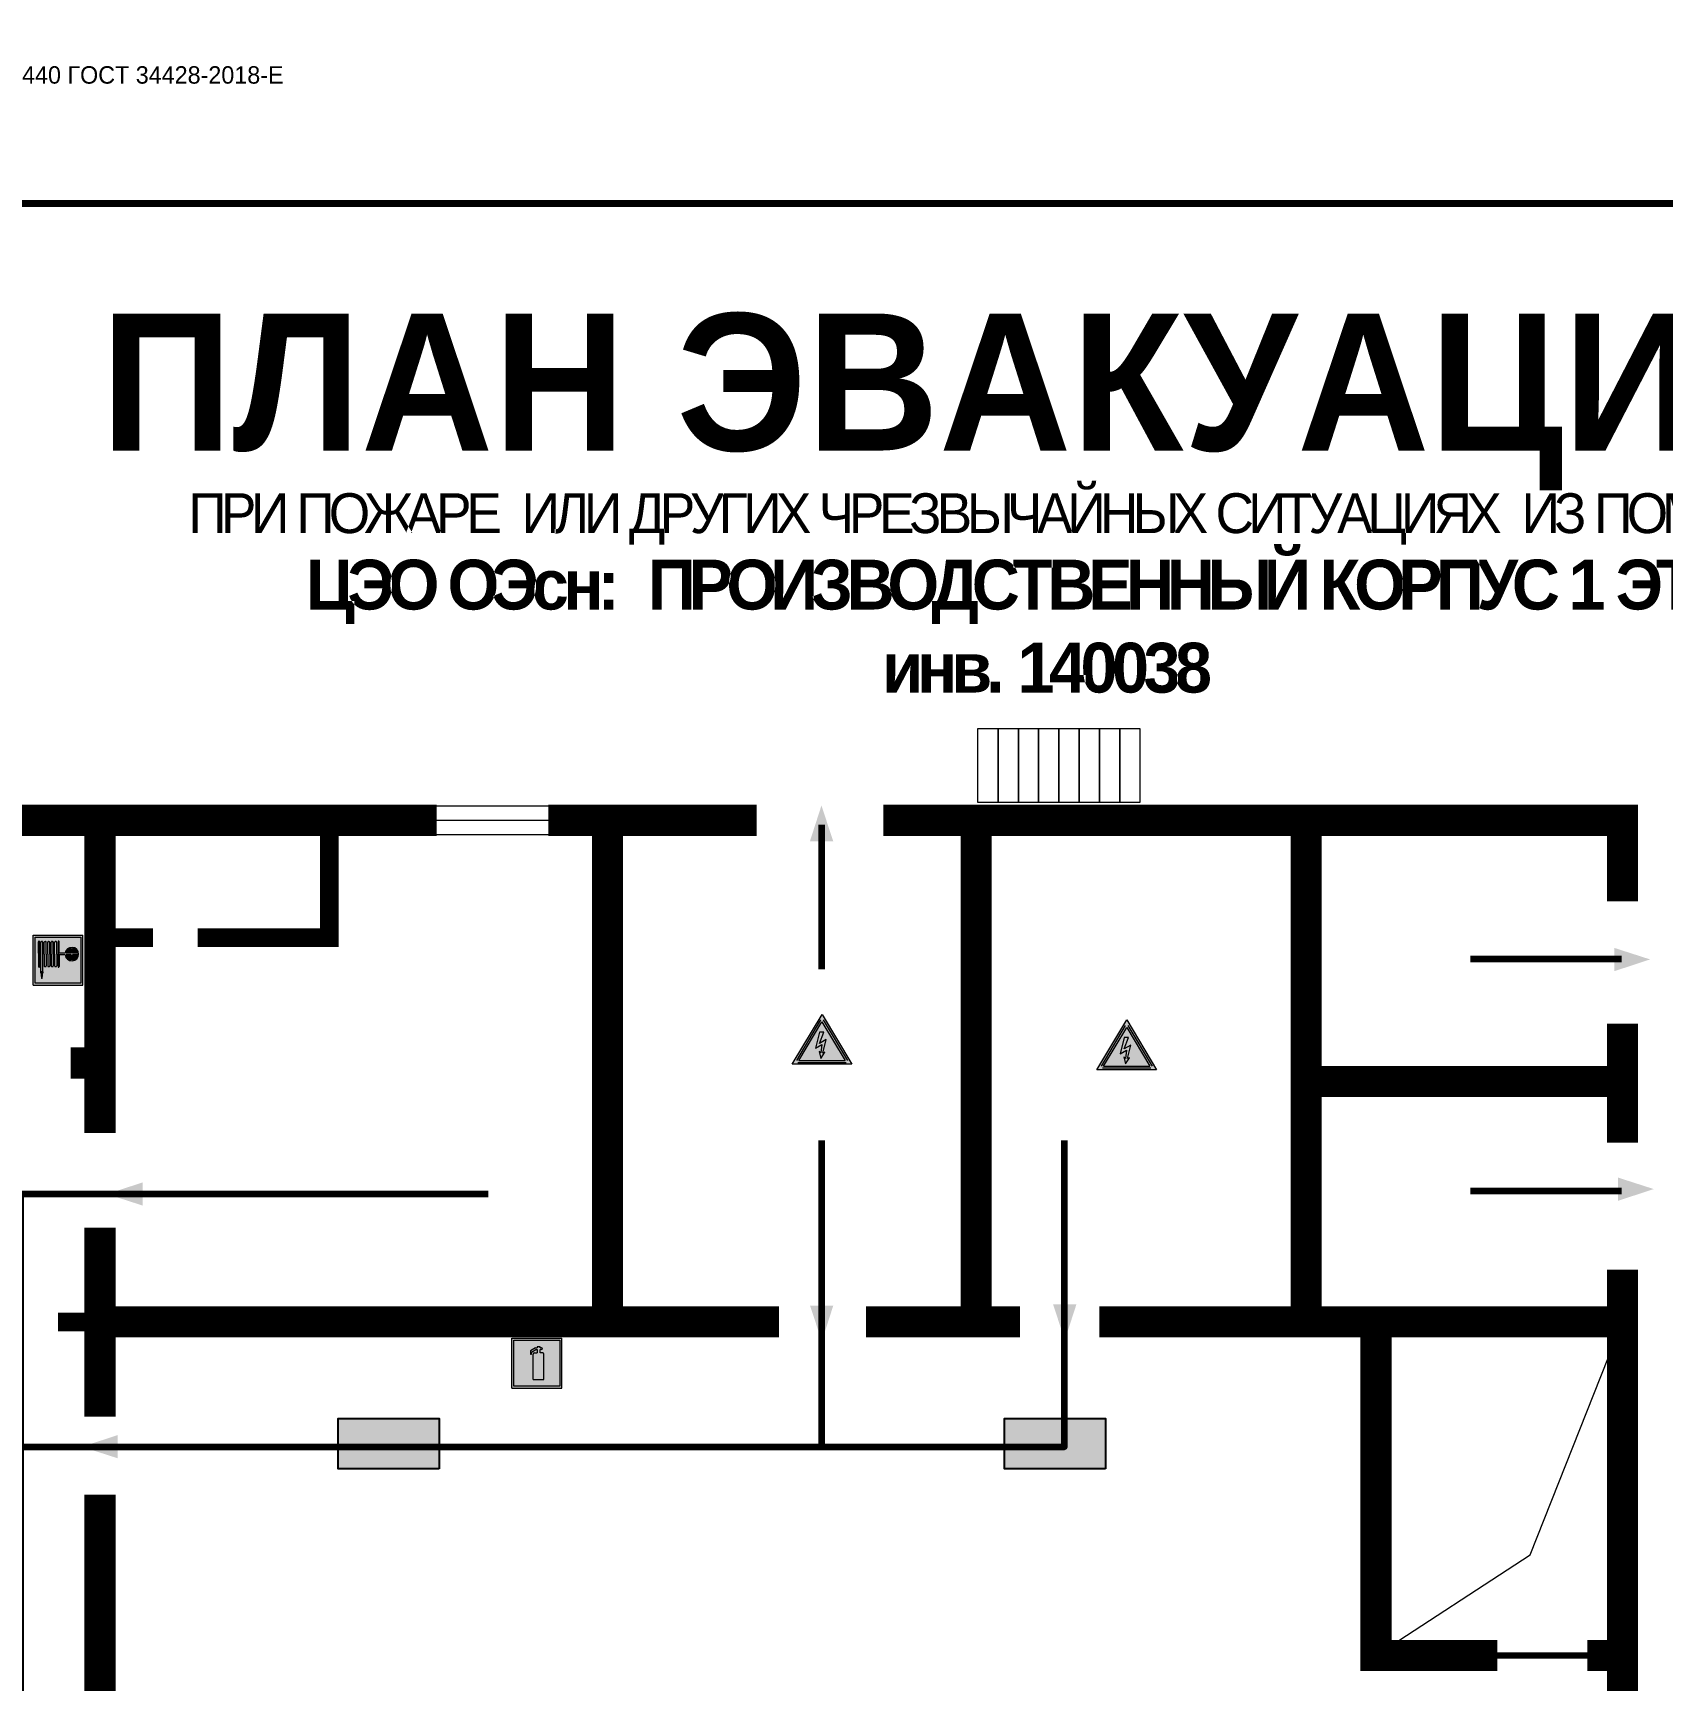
# Model space of a CAD drawing. Header units: millimetres. Extents: x 13114 to 67229, y 22859 to 38520.
# Drawn here: x 20592.1 to 20853.8, y 24434.8 to 24699.3 of the extents above; entities that cross this region are included whole.
import ezdxf

# ---------------------------------------------------------------- set-up
doc = ezdxf.new("R2010")
doc.units = ezdxf.units.MM
doc.layers.add('План_Штампы', color=7, linetype='Continuous')
doc.styles.add('обычный', font='arial.ttf')

# ---------------------------------------------------------------- blocks, each defined once
blk = doc.blocks.new('A$C32E8229D')
at = {"true_color": 0xffffff}
blk.add_hatch(color=7, dxfattribs=at).paths.add_polyline_path([(0, 0), (0, -8), (16, -8), (16, 0)])
h = blk.add_hatch(color=126)
h.paths.add_polyline_path([(0.2, -0.2), (15.8, -0.2), (15.8, -7.8), (0.2, -7.8)])
h.paths.add_polyline_path([(13.49, -2.05), (12.08, -2.05), (11.37, -2.63, 0.162397), (11.29, -2.84), (11.29, -3.63), (10.35, -3.63), (10.35, -4.05), (11.68, -4.05), (11.68, -3.48), (12.26, -4.28), (11.29, -5.1), (11.29, -6.78), (11.85, -6.78), (11.85, -5.44), (12.8, -4.64), (12.8, -5.94), (14.46, -5.94), (14.46, -5.39), (13.45, -5.39), (13.45, -3.97), (12.46, -2.59), (13.15, -2.59), (13.69, -3.34), (14.18, -3)], flags=16)
h.paths.add_polyline_path([(10.74, -1.82, 1), (11.8, -1.82, 1)], flags=16)
h.paths.add_polyline_path([(9.39, -3.59), (5.99, -3.59), (6.56, -3.03), (5.91, -3.03), (5.1, -3.83), (5.91, -4.64), (6.56, -4.64), (5.99, -4.09), (9.39, -4.09)], flags=16)
h.paths.add_polyline_path([(4.29, -1.08), (1.72, -1.08), (1.72, -6.6), (4.29, -6.6)], flags=16)
at = {"color": 126}
blk.add_lwpolyline([(16, -8), (0, -8), (0, 0), (16, 0)], close=True, dxfattribs=at)
blk = doc.blocks.new('A$C3AD82952')
at = {"true_color": 0xf5f5ff}
h = blk.add_hatch(color=7, dxfattribs=at)
h.dxf.hatch_style = 1
h.paths.add_polyline_path([(8.21, 8.73, 0.414214), (7.89, 9.05), (7.22, 9.05), (7.22, 9.92), (7.59, 9.92, 1), (7.57, 10.36), (7.22, 10.36), (7.22, 10.6), (6.43, 10.6), (6.43, 10.36), (6.01, 10.36), (4.74, 9.59), (4.74, 8.69), (4.98, 8.73), (4.98, 9.26), (6.12, 9.91), (6.43, 9.91), (6.43, 9.05), (5.76, 9.05, 0.414214), (5.44, 8.73), (5.44, 2.2), (8.21, 2.2)], flags=0)
h.paths.add_polyline_path([(12.8, 12.8), (0, 12.8), (0, 0), (12.8, 0)])
h.paths.add_polyline_path([(0.51, 12.29), (12.29, 12.29), (12.29, 0.51), (0.51, 0.51)], flags=16)
h.paths.add_polyline_path([(4.74, 9.59), (6.01, 10.36), (6.43, 10.36), (6.43, 10.6), (7.22, 10.6), (7.22, 10.36), (7.59, 10.36, -0.94586), (7.59, 9.92), (7.22, 9.92), (7.22, 9.05), (7.89, 9.05, -0.414214), (8.21, 8.73), (8.21, 2.2), (5.44, 2.2), (5.44, 8.73, -0.414214), (5.76, 9.05), (6.43, 9.05), (6.43, 9.91), (6.12, 9.91), (4.98, 9.26), (4.98, 8.73), (4.74, 8.69)], flags=0)
h = blk.add_hatch(color=242)
h.dxf.hatch_style = 1
h.paths.add_polyline_path([(12.29, 12.29), (0.51, 12.29), (0.51, 0.51), (12.29, 0.51)])
h.paths.add_polyline_path([(4.74, 8.69), (4.74, 9.59), (6.01, 10.36), (6.43, 10.36), (6.43, 10.6), (7.22, 10.6), (7.22, 10.36), (7.59, 10.36, -0.94586), (7.59, 9.92), (7.22, 9.92), (7.22, 9.05), (7.89, 9.05, -0.414214), (8.21, 8.73), (8.21, 2.2), (5.44, 2.2), (5.44, 8.73, -0.414214), (5.76, 9.05), (6.43, 9.05), (6.43, 9.91), (6.12, 9.91), (4.98, 9.26), (4.98, 8.73)], flags=16)
h = blk.add_hatch(color=7, dxfattribs=at)
h.dxf.hatch_style = 1
h.paths.add_polyline_path([(8.21, 8.73, 0.414214), (7.89, 9.05), (7.22, 9.05), (7.22, 9.92), (7.59, 9.92, 1), (7.57, 10.36), (7.22, 10.36), (7.22, 10.6), (6.43, 10.6), (6.43, 10.36), (6.01, 10.36), (4.74, 9.59), (4.74, 8.69), (4.98, 8.73), (4.98, 9.26), (6.12, 9.91), (6.43, 9.91), (6.43, 9.05), (5.76, 9.05, 0.414214), (5.44, 8.73), (5.44, 2.2), (8.21, 2.2)])
at = {"color": 242, "lineweight": 5}
for p, q in [((0, 0), (0, 12.8)), ((0, 12.8), (12.8, 12.8)), ((12.8, 0), (12.8, 12.8)), ((6.01, 10.36), (4.74, 9.59)), ((4.74, 9.59), (4.74, 8.69)), ((4.74, 8.69), (4.98, 8.73)), ((4.98, 9.26), (6.12, 9.91)), ((4.98, 8.73), (4.98, 9.26)), ((5.44, 2.2), (5.44, 8.73)), ((5.76, 9.05), (6.43, 9.05)), ((6.01, 10.36), (6.43, 10.36)), ((6.12, 9.91), (6.43, 9.91)), ((7.22, 10.6), (6.43, 10.6)), ((6.43, 10.6), (6.43, 10.36)), ((6.43, 9.91), (6.43, 9.05)), ((7.22, 10.36), (7.22, 10.6)), ((7.59, 10.36), (7.22, 10.36)), ((7.22, 9.05), (7.22, 9.92)), ((7.59, 9.92), (7.22, 9.92)), ((7.89, 9.05), (7.22, 9.05)), ((8.21, 2.2), (8.21, 8.73)), ((0, 0), (12.8, 0)), ((5.44, 2.2), (8.21, 2.2))]:
    blk.add_line(p, q, dxfattribs=at)
blk.add_lwpolyline([(0.51, 12.29), (12.29, 12.29), (12.29, 0.51), (0.51, 0.51)], close=True, dxfattribs=at)
for centre, radius, start, end in [((5.76, 8.73), 0.32, 90, 180), ((7.58, 10.14), 0.223, 273.1875, 86.8125), ((7.89, 8.73), 0.32, 0, 90)]:
    blk.add_arc(centre, radius, start, end, dxfattribs=at)
blk = doc.blocks.new('A$C37112FD5')
at = {"true_color": 0xf5f5ff}
h = blk.add_hatch(color=7, dxfattribs=at)
h.dxf.hatch_style = 1
h.paths.add_polyline_path([(12.8, -7.4), (0, -7.4), (0, -20.2), (12.8, -20.2)])
h.paths.add_polyline_path([(12.29, -7.91), (12.29, -19.69), (0.51, -19.69), (0.51, -7.91)], flags=16)
h.paths.add_polyline_path([(4.98, -9.04, -0.42597), (5.17, -9.22), (5.17, -12.25), (5.17, -15.29, -0.432244), (4.98, -15.47), (4.83, -15.47, -0.42597), (4.64, -15.29), (4.64, -12.25), (4.64, -9.22, -0.432244), (4.83, -9.04)], flags=0)
h.paths.add_polyline_path([(4.28, -9.22), (4.28, -12.25), (4.28, -15.29, -0.432244), (4.09, -15.47), (3.94, -15.47, -0.42597), (3.75, -15.29), (3.75, -12.25), (3.75, -9.22, -0.432244), (3.94, -9.04), (4.09, -9.04, -0.42597)], flags=0)
h.paths.add_polyline_path([(5.72, -9.04), (5.87, -9.04, -0.42597), (6.06, -9.22), (6.06, -12.25), (6.06, -15.29, -0.432244), (5.87, -15.47), (5.72, -15.47, -0.42597), (5.53, -15.29), (5.53, -12.25), (5.53, -9.22, -0.432244)], flags=0)
h.paths.add_polyline_path([(6.42, -8.9), (6.5, -8.9, -0.42597), (6.69, -9.08), (6.69, -12.03), (8.21, -12.03, -15.824349), (8.21, -12.47), (6.69, -12.47), (6.69, -15.42, -0.432244), (6.5, -15.6), (6.42, -15.6)], flags=0)
h.paths.add_polyline_path([(3.39, -9.22), (3.39, -12.25), (3.39, -15.29, -0.432244), (3.2, -15.47), (3.05, -15.47, -0.42597), (2.85, -15.29), (2.85, -12.25), (2.85, -9.22, -0.432244), (3.05, -9.04), (3.2, -9.04, -0.42597)], flags=0)
h.paths.add_polyline_path([(2.5, -9.22), (2.5, -16.71), (1.96, -16.71), (1.96, -9.22, -0.432244), (2.15, -9.04), (2.31, -9.04, -0.42597)], flags=0)
h.paths.add_polyline_path([(1.61, -8.9), (1.61, -15.6), (1.57, -15.6, -0.42597), (1.37, -15.42), (1.37, -12.03), (1.37, -9.09, -0.432244), (1.57, -8.9)], flags=0)
h.paths.add_polyline_path([(9.76, -10.81), (9.76, -12.03), (8.49, -12.03, -0.336371)], flags=0)
h.paths.add_polyline_path([(8.49, -12.47), (9.76, -12.47), (9.76, -13.7, -0.336371)], flags=0)
h.paths.add_polyline_path([(10.11, -10.81, -0.336371), (11.38, -12.03), (10.11, -12.03)], flags=0)
h.paths.add_polyline_path([(10.11, -12.47), (11.38, -12.47, -0.336371), (10.11, -13.7)], flags=0)
h.paths.add_polyline_path([(2.5, -16.84), (2.5, -17.05), (1.97, -17.05), (1.97, -16.84)], flags=0)
h.paths.add_polyline_path([(2.5, -17.24, -0.033778), (2.24, -18.6, -0.033778), (1.97, -17.24)], flags=0)
h = blk.add_hatch(color=242)
h.dxf.hatch_style = 1
h.paths.add_polyline_path([(12.29, -7.91), (0.51, -7.91), (0.51, -19.69), (12.29, -19.69)])
h.paths.add_polyline_path([(6.42, -15.6), (6.42, -8.9), (6.5, -8.9, -0.42597), (6.69, -9.08), (6.69, -12.03), (8.21, -12.03, -15.824349), (8.21, -12.47), (6.69, -12.47), (6.69, -15.42, -0.432244), (6.5, -15.6)], flags=16)
h.paths.add_polyline_path([(5.87, -15.47), (5.72, -15.47, -0.42597), (5.53, -15.29), (5.53, -12.25), (5.53, -9.22, -0.432244), (5.72, -9.04), (5.87, -9.04, -0.42597), (6.06, -9.22), (6.06, -12.25), (6.06, -15.29, -0.432244)], flags=16)
h.paths.add_polyline_path([(4.98, -15.47), (4.83, -15.47, -0.42597), (4.64, -15.29), (4.64, -12.25), (4.64, -9.22, -0.432244), (4.83, -9.04), (4.98, -9.04, -0.42597), (5.17, -9.22), (5.17, -12.25), (5.17, -15.29, -0.432244)], flags=16)
h.paths.add_polyline_path([(4.09, -15.47), (3.94, -15.47, -0.42597), (3.75, -15.29), (3.75, -12.25), (3.75, -9.22, -0.432244), (3.94, -9.04), (4.09, -9.04, -0.42597), (4.28, -9.22), (4.28, -12.25), (4.28, -15.29, -0.432244)], flags=16)
h.paths.add_polyline_path([(3.2, -15.47), (3.05, -15.47, -0.42597), (2.85, -15.29), (2.85, -12.25), (2.85, -9.22, -0.432244), (3.05, -9.04), (3.2, -9.04, -0.42597), (3.39, -9.22), (3.39, -12.25), (3.39, -15.29, -0.432244)], flags=16)
h.paths.add_polyline_path([(2.5, -17.05), (1.97, -17.05), (1.97, -16.84), (2.5, -16.84)], flags=16)
h.paths.add_polyline_path([(2.5, -17.24, -0.033778), (2.24, -18.6, -0.033778), (1.97, -17.24)], flags=16)
h.paths.add_polyline_path([(2.5, -16.71), (1.96, -16.71), (1.96, -9.22, -0.432244), (2.15, -9.04), (2.31, -9.04, -0.42597), (2.5, -9.22)], flags=16)
h.paths.add_polyline_path([(1.61, -15.6), (1.57, -15.6, -0.42597), (1.37, -15.42), (1.37, -12.03), (1.37, -9.09, -0.432244), (1.57, -8.9), (1.61, -8.9)], flags=16)
h.paths.add_polyline_path([(8.49, -12.47), (9.76, -12.47), (9.76, -13.7, -0.336371)], flags=0)
h.paths.add_polyline_path([(10.11, -13.7), (10.11, -12.47), (11.38, -12.47, -0.336371)], flags=0)
h.paths.add_polyline_path([(8.49, -12.03, -0.336371), (9.76, -10.81), (9.76, -12.03)], flags=0)
h.paths.add_polyline_path([(10.11, -12.03), (10.11, -10.81, -0.336371), (11.38, -12.03)], flags=0)
h = blk.add_hatch(color=7, dxfattribs=at)
h.dxf.hatch_style = 1
h.paths.add_polyline_path([(1.61, -8.9), (1.57, -8.9, 0.432244), (1.37, -9.09), (1.37, -12.03), (1.37, -15.42, 0.42597), (1.57, -15.6), (1.61, -15.6)])
h.paths.add_polyline_path([(2.5, -9.22, 0.42597), (2.31, -9.04), (2.15, -9.04, 0.432244), (1.96, -9.22), (1.96, -16.71), (2.5, -16.71)])
h.paths.add_polyline_path([(2.5, -16.84), (1.97, -16.84), (1.97, -17.05), (2.5, -17.05)])
h.paths.add_polyline_path([(2.5, -17.24), (1.97, -17.24, 0.033778), (2.24, -18.6, 0.033778)])
h.paths.add_polyline_path([(3.39, -12.25), (3.39, -9.22, 0.42597), (3.2, -9.04), (3.05, -9.04, 0.432244), (2.85, -9.22), (2.85, -12.25), (2.85, -15.29, 0.42597), (3.05, -15.47), (3.2, -15.47, 0.432244), (3.39, -15.29)])
h.paths.add_polyline_path([(4.28, -12.25), (4.28, -9.22, 0.42597), (4.09, -9.04), (3.94, -9.04, 0.432244), (3.75, -9.22), (3.75, -12.25), (3.75, -15.29, 0.42597), (3.94, -15.47), (4.09, -15.47, 0.432244), (4.28, -15.29)])
h.paths.add_polyline_path([(5.17, -12.25), (5.17, -9.22, 0.42597), (4.98, -9.04), (4.83, -9.04, 0.432244), (4.64, -9.22), (4.64, -12.25), (4.64, -15.29, 0.42597), (4.83, -15.47), (4.98, -15.47, 0.432244), (5.17, -15.29)])
h.paths.add_polyline_path([(6.06, -12.25), (6.06, -9.22, 0.42597), (5.87, -9.04), (5.72, -9.04, 0.432244), (5.53, -9.22), (5.53, -12.25), (5.53, -15.29, 0.42597), (5.72, -15.47), (5.87, -15.47, 0.432244), (6.06, -15.29)])
h.paths.add_polyline_path([(6.69, -12.47), (8.21, -12.47, 15.824349), (8.21, -12.03), (6.69, -12.03), (6.69, -9.08, 0.42597), (6.5, -8.9), (6.42, -8.9), (6.42, -15.6), (6.5, -15.6, 0.432244), (6.69, -15.42)])
h.paths.add_polyline_path([(8.49, -12.47), (9.76, -12.47), (9.76, -13.7, -0.336371)], flags=16)
h.paths.add_polyline_path([(8.49, -12.03, -0.336371), (9.76, -10.81), (9.76, -12.03)], flags=16)
h.paths.add_polyline_path([(10.11, -12.47), (11.38, -12.47, -0.336371), (10.11, -13.7)], flags=16)
h.paths.add_polyline_path([(10.11, -12.03), (10.11, -10.81, -0.336371), (11.38, -12.03)], flags=16)
h = blk.add_hatch(color=242)
h.dxf.hatch_style = 1
h.paths.add_polyline_path([(9.76, -10.81, 0.336371), (8.49, -12.03), (9.76, -12.03)])
h.paths.add_polyline_path([(10.11, -10.81), (10.11, -12.03), (11.38, -12.03, 0.336371)])
h.paths.add_polyline_path([(11.38, -12.47), (10.11, -12.47), (10.11, -13.7, 0.336371)])
h.paths.add_polyline_path([(9.76, -12.47), (8.49, -12.47, 0.336371), (9.76, -13.7)])
at = {"color": 242, "lineweight": 5}
for p, q in [((0, -20.2), (0, -7.4)), ((0, -7.4), (12.8, -7.4)), ((12.8, -20.2), (12.8, -7.4)), ((1.37, -12.03), (1.37, -9.08)), ((1.37, -12.03), (1.37, -15.42)), ((1.57, -8.9), (1.61, -8.9)), ((1.61, -8.9), (1.61, -15.6)), ((1.96, -16.71), (1.96, -9.22)), ((2.15, -9.04), (2.31, -9.04)), ((2.5, -16.71), (2.5, -9.22)), ((2.85, -12.25), (2.85, -9.22)), ((2.85, -12.25), (2.85, -15.29)), ((3.05, -9.04), (3.2, -9.04)), ((3.39, -12.25), (3.39, -9.22)), ((3.39, -12.25), (3.39, -15.29)), ((3.75, -12.25), (3.75, -9.22)), ((3.75, -12.25), (3.75, -15.29)), ((3.94, -9.04), (4.09, -9.04)), ((4.28, -12.25), (4.28, -9.22)), ((4.28, -12.25), (4.28, -15.29)), ((4.64, -12.25), (4.64, -9.22)), ((4.64, -12.25), (4.64, -15.29)), ((4.83, -9.04), (4.98, -9.04)), ((5.17, -12.25), (5.17, -9.22)), ((5.17, -12.25), (5.17, -15.29)), ((5.53, -12.25), (5.53, -9.22)), ((5.53, -12.25), (5.53, -15.29)), ((5.72, -9.04), (5.87, -9.04)), ((6.06, -12.25), (6.06, -9.22)), ((6.06, -12.25), (6.06, -15.29)), ((6.42, -8.9), (6.42, -15.6)), ((6.5, -8.9), (6.42, -8.9)), ((6.69, -12.03), (6.69, -9.08)), ((8.21, -12.03), (6.69, -12.03)), ((8.21, -12.47), (6.69, -12.47)), ((6.69, -12.47), (6.69, -15.42)), ((9.76, -12.03), (8.49, -12.03)), ((9.76, -12.47), (8.49, -12.47)), ((9.76, -10.81), (9.76, -12.03)), ((9.76, -12.47), (9.76, -13.7)), ((10.11, -10.81), (10.11, -12.03)), ((11.38, -12.03), (10.11, -12.03)), ((11.38, -12.47), (10.11, -12.47)), ((10.11, -12.47), (10.11, -13.7)), ((1.57, -15.6), (1.61, -15.6)), ((1.96, -16.71), (2.5, -16.71)), ((1.97, -16.84), (2.5, -16.84)), ((1.97, -17.05), (1.97, -16.84)), ((2.5, -16.84), (2.5, -17.05)), ((3.05, -15.47), (3.2, -15.47)), ((3.94, -15.47), (4.09, -15.47)), ((4.83, -15.47), (4.98, -15.47)), ((5.72, -15.47), (5.87, -15.47)), ((6.42, -15.6), (6.5, -15.6)), ((0, -20.2), (12.8, -20.2)), ((2.5, -17.05), (1.97, -17.05)), ((1.97, -17.24), (2.5, -17.24))]:
    blk.add_line(p, q, dxfattribs=at)
blk.add_lwpolyline([(0.51, -7.91), (12.29, -7.91), (12.29, -19.69), (0.51, -19.69)], close=True, dxfattribs=at)
for centre, radius, start, end in [((1.56, -9.09), 0.182, 87.1027, 180.6071), ((2.15, -9.22), 0.182, 87.1027, 180.6071), ((2.32, -9.22), 0.182, 359.3929, 92.8973), ((3.04, -9.22), 0.182, 87.1027, 180.6071), ((3.21, -9.22), 0.182, 359.3929, 92.8973), ((3.93, -9.22), 0.182, 87.1027, 180.6071), ((4.1, -9.22), 0.182, 359.3929, 92.8973), ((4.82, -9.22), 0.182, 87.1027, 180.6071), ((4.99, -9.22), 0.182, 359.3929, 92.8973), ((5.71, -9.22), 0.182, 87.1027, 180.6071), ((5.88, -9.22), 0.182, 359.3929, 92.8973), ((6.51, -9.09), 0.182, 359.3929, 92.8973), ((9.93, -12.25), 1.74, 187.2319, 172.7681), ((9.93, -12.25), 1.46, 96.9927, 171.3585), ((9.93, -12.25), 1.46, 188.6415, 263.0073), ((9.93, -12.25), 1.46, 8.6415, 83.0073), ((9.93, -12.25), 1.46, 276.9927, 351.3585), ((1.56, -15.42), 0.182, 179.3929, 272.8973), ((3.04, -15.29), 0.182, 179.3929, 272.8973), ((3.21, -15.29), 0.182, 267.1027, 0.6071), ((3.93, -15.29), 0.182, 179.3929, 272.8973), ((4.1, -15.29), 0.182, 267.1027, 0.6071), ((4.82, -15.29), 0.182, 179.3929, 272.8973), ((4.99, -15.29), 0.182, 267.1027, 0.6071), ((5.71, -15.29), 0.182, 179.3929, 272.8973), ((5.88, -15.29), 0.182, 267.1027, 0.6071), ((6.51, -15.42), 0.182, 267.1027, 0.6071), ((12.17, -15.98), 10.27, 187.041, 194.7793), ((-7.7, -15.98), 10.27, 345.2207, 352.959)]:
    blk.add_arc(centre, radius, start, end, dxfattribs=at)
blk = doc.blocks.new('A$C3E6D3DDE')
at = {"lineweight": 5}
h = blk.add_hatch(color=40, dxfattribs=at)
h.paths.add_polyline_path([(24.1, 1.45), (16.46, -11.35), (31.74, -11.35)])
h.paths.add_polyline_path([(24.09, -0.46), (30.03, -10.41), (18.14, -10.41)], flags=16)
h.paths.add_polyline_path([(24.54, -3.08), (23.41, -6.02), (25.13, -5.01), (24.33, -8.5), (24.82, -8.27), (23.79, -9.86), (23.4, -8.04), (23.8, -8.43), (24.04, -6.29), (22.39, -7.25), (23.44, -3.08)], flags=0)
h = blk.add_hatch(color=256, dxfattribs=at)
h.paths.add_polyline_path([(24.37, 0.03, 0.567511), (23.82, 0.03), (17.59, -10.4, 0.582454), (17.86, -10.88), (30.32, -10.88, 0.582149), (30.6, -10.4)])
h.paths.add_polyline_path([(24.09, -0.46), (18.14, -10.41), (30.03, -10.41)], flags=16)
h.paths.add_polyline_path([(24.54, -3.08), (23.41, -6.02), (25.13, -5.01), (24.33, -8.5), (24.82, -8.27), (23.79, -9.86), (23.4, -8.04), (23.8, -8.43), (24.04, -6.29), (22.39, -7.25), (23.44, -3.08)], flags=0)
h = blk.add_hatch(color=40, dxfattribs=at)
h.paths.add_polyline_path([(24.09, -0.46), (18.14, -10.41), (30.03, -10.41)])
h.paths.add_polyline_path([(24.82, -8.27), (23.79, -9.86), (23.4, -8.04), (23.8, -8.43), (24.04, -6.29), (22.39, -7.25), (23.44, -3.08), (24.54, -3.08), (23.41, -6.02), (25.13, -5.01), (24.33, -8.5)], flags=16)
at = {"color": 40, "lineweight": 5}
for p, q in [((16.46, -11.35), (24.1, 1.45)), ((24.1, 1.45), (31.74, -11.35))]:
    blk.add_line(p, q, dxfattribs=at)
at = {"lineweight": 5}
for p, q in [((17.59, -10.4), (23.82, 0.03)), ((24.37, 0.03), (30.6, -10.4)), ((18.14, -10.41), (24.09, -0.46)), ((23.44, -3.08), (22.39, -7.25)), ((23.41, -6.02), (24.54, -3.08)), ((24.54, -3.08), (23.44, -3.08)), ((24.09, -0.46), (30.03, -10.41)), ((22.39, -7.25), (24.04, -6.29)), ((23.8, -8.43), (23.4, -8.04)), ((23.4, -8.04), (23.79, -9.86)), ((25.13, -5.01), (23.41, -6.02)), ((23.79, -9.86), (24.82, -8.27)), ((24.04, -6.29), (23.8, -8.43)), ((24.33, -8.5), (25.13, -5.01)), ((24.82, -8.27), (24.33, -8.5)), ((17.86, -10.88), (30.32, -10.88)), ((18.14, -10.41), (30.03, -10.41))]:
    blk.add_line(p, q, dxfattribs=at)
at = {"color": 50, "lineweight": 5}
blk.add_line((31.74, -11.35), (16.46, -11.35), dxfattribs=at)

msp = doc.modelspace()

# ---------------------------------------------------------------- linework, layer by layer
at = {"color": 6, "lineweight": 100}
for points in [[(20445.35, 24671.92), (21045.35, 24671.92), (21045.35, 25066.92), (20445.35, 25066.92)], [(20445.35, 24276.92), (21045.35, 24276.92), (21045.35, 24671.92), (20445.35, 24671.92)]]:
    msp.add_lwpolyline(points, close=True, dxfattribs=at)
at = {"lineweight": 0}
for points in [[(20743.9, 24587.57), (20747.15, 24587.57), (20747.15, 24575.69), (20743.9, 24575.69)], [(20747.15, 24587.57), (20750.41, 24587.57), (20750.41, 24575.69), (20747.15, 24575.69)], [(20750.41, 24587.57), (20753.66, 24587.57), (20753.66, 24575.69), (20750.41, 24575.69)], [(20753.66, 24587.57), (20756.92, 24587.57), (20756.92, 24575.69), (20753.66, 24575.69)], [(20756.92, 24587.57), (20760.17, 24587.57), (20760.17, 24575.69), (20756.92, 24575.69)], [(20760.17, 24587.57), (20763.42, 24587.57), (20763.42, 24575.69), (20760.17, 24575.69)], [(20763.42, 24587.57), (20766.68, 24587.57), (20766.68, 24575.69), (20763.42, 24575.69)], [(20766.68, 24587.57), (20769.93, 24587.57), (20769.93, 24575.69), (20766.68, 24575.69)]]:
    msp.add_lwpolyline(points, close=True, dxfattribs=at)
at = {"lineweight": 100, "const_width": 5}
for points in [[(20522.55, 24519.55), (20522.55, 24572.85), (20656.97, 24572.85)], [(20598.2, 24533.87), (20602.92, 24533.87), (20602.92, 24572.85)], [(20674.91, 24572.85), (20708.4, 24572.85)], [(20684.41, 24492.3), (20684.41, 24572.85)], [(20728.73, 24572.85), (20847.43, 24572.85), (20847.43, 24559.84)], [(20743.63, 24492.3), (20743.63, 24572.85)], [(20796.61, 24492.3), (20796.61, 24572.85)], [(20847.43, 24540.21), (20847.43, 24521.07)], [(20602.92, 24533.87), (20602.92, 24522.63)], [(20796.61, 24530.92), (20847.43, 24530.92)], [(20602.92, 24507.41), (20602.92, 24477.08)], [(20847.43, 24500.69), (20847.43, 24387.78)], [(20602.92, 24492.3), (20711.98, 24492.3)], [(20725.94, 24492.3), (20750.65, 24492.3)], [(20763.41, 24492.3), (20847.43, 24492.3)], [(20807.83, 24492.3), (20807.83, 24438.72), (20827.32, 24438.72)], [(20602.92, 24464.58), (20602.92, 24326.56)], [(20841.8, 24438.72), (20847.43, 24438.72)]]:
    msp.add_lwpolyline(points, dxfattribs=at)
at = {"lineweight": 0}
for points in [[(20654.95, 24575.17), (20682.24, 24575.17)], [(20656.97, 24572.85), (20684.25, 24572.85)], [(20655.3, 24570.58), (20682.59, 24570.58)], [(20807.83, 24438.72), (20832.59, 24454.9), (20847.43, 24492.3)]]:
    msp.add_lwpolyline(points, dxfattribs=at)
for points, const_width in [([(20618.62, 24553.99), (20639.74, 24553.99), (20639.74, 24571.93)], 3), ([(20604.25, 24553.99), (20611.43, 24553.99)], 3), ([(20602.92, 24492.3), (20596.16, 24492.3)], 3), ([(20827.32, 24438.72), (20844.7, 24438.72)], 1)]:
    msp.add_lwpolyline(points, dxfattribs=dict(at, const_width=const_width))
at = {"color": 126, "lineweight": 100, "true_color": 0x008754}
for points in [[(20718.85, 24548.96), (20718.85, 24572.1)], [(20847.27, 24550.53), (20822.99, 24550.53)], [(20590.18, 24472.26), (20757.82, 24472.26), (20757.82, 24521.43)], [(20718.85, 24472.26), (20718.85, 24521.43)], [(20590.18, 24335.01), (20590.18, 24512.86), (20534.27, 24512.86), (20665.27, 24512.86)], [(20822.99, 24513.33), (20847.27, 24513.33)]]:
    msp.add_lwpolyline(points, dxfattribs=at)
at = {"layer": 'План_Штампы', "color": 126, "true_color": 0x008754}
for points in [[(20720.67, 24569.48), (20716.93, 24569.49), (20718.78, 24575.23)], [(20846.1, 24548.62), (20846.11, 24552.36), (20851.85, 24550.51)], [(20609.79, 24514.71), (20609.78, 24510.98), (20604.05, 24512.83)], [(20846.7, 24511.75), (20846.71, 24515.48), (20852.44, 24513.63)], [(20716.95, 24494.93), (20720.68, 24494.92), (20718.83, 24489.19)], [(20755.98, 24495.12), (20759.72, 24495.11), (20757.86, 24489.37)], [(20605.77, 24474.13), (20605.76, 24470.4), (20600.03, 24472.25)]]:
    msp.add_solid(points, dxfattribs=at)

# ---------------------------------------------------------------- block references
for name, p, xscale, yscale, zscale in [('A$C37112FD5', (20592.18, 24559.02), 0.6249984004534781, 0.6249984004534781, 0.6249984004534781), ('A$C3E6D3DDE', (20703.81, 24540.77), 0.625, 0.625, 0.625), ('A$C3E6D3DDE', (20752.74, 24539.89), 0.625, 0.625, 0.625), ('A$C3AD82952', (20669.08, 24481.67), 0.625, 0.625, 0.625)]:
    msp.add_blockref(name, p, dxfattribs=dict(xscale=xscale, yscale=yscale, zscale=zscale))
at = {"layer": 'План_Штампы', "color": 126, "true_color": 0x008754, "xscale": 1.012510887696, "yscale": 1.012510887696, "zscale": 1.012510887696, "rotation": 359.9978653237144}
for p in [(20641.18, 24476.81), (20748.18, 24476.81)]:
    msp.add_blockref('A$C32E8229D', p, dxfattribs=at)

# ---------------------------------------------------------------- texts
at = {"lineweight": 0, "style": 'обычный'}
for s, insert, char_height, width, attachment_point in [('\\pi-8.4,l8.4,t8.4;{\\fProxima Nova Rg|b0|i0|c204|p2;ИЗГОТОВИТЕЛЬ: ИП АНДРЕЕВ А. А.\\fProxima Nova Rg|b0|i0|c0|p2; \\fProxima Nova Rg|b0|i0|c204|p2;ФП-24 - 2022/ 200-25-1440 ГОСТ 34428-2018-Е\\H1.2266x; }', (20558.36, 24692.14), 2.8, 191.3484, 5), ('{\\fProxima Nova Rg|b1|i0|c204|p2;ПЛАН ЭВАКУАЦИИ}', (20603.05, 24654.23), 22, 493.8901, 1)]:
    msp.add_mtext(s, dxfattribs=dict(at, insert=insert, char_height=char_height, width=width, attachment_point=attachment_point))
at = {"color": 0, "lineweight": 0, "insert": (20754.57, 24619.97), "char_height": 8, "width": 449.2158, "attachment_point": 5, "style": 'обычный'}
msp.add_mtext('{\\fArial Black|b1|i0|c204|p34;\\H2x;\\T0.85;  \\fArial Narrow|b0|i0|c204|p34;\\H0.8x;\\W0.9;\\P\\fProxima Nova Rg|b0|i0|c204|p2;\\H0.5x;\\W1;\\C256;ПРИ ПОЖАРЕ  ИЛИ ДРУГИХ ЧРЕЗВЫЧАЙНЫХ СИТУАЦИЯХ  ИЗ ПОМЕЩЕНИЙ \\fProxima Nova Rg|b1|i0|c204|p2;\\H1.25x;\\PЦЭО ОЭсн: \\fProxima Nova Rg|b1|i0|c0|p2; \\fProxima Nova Rg|b1|i0|c204|p2;ПРОИЗВОДСТВЕННЫЙ КОРПУС\\fProxima Nova Rg|b1|i0|c0|p2; \\fProxima Nova Rg|b1|i0|c204|p2;1\\fProxima Nova Rg|b1|i0|c0|p2; \\fProxima Nova Rg|b1|i0|c204|p2;ЭТАЖ\\Pинв. 140038}', dxfattribs=at)

doc.saveas('drawing.dxf')
